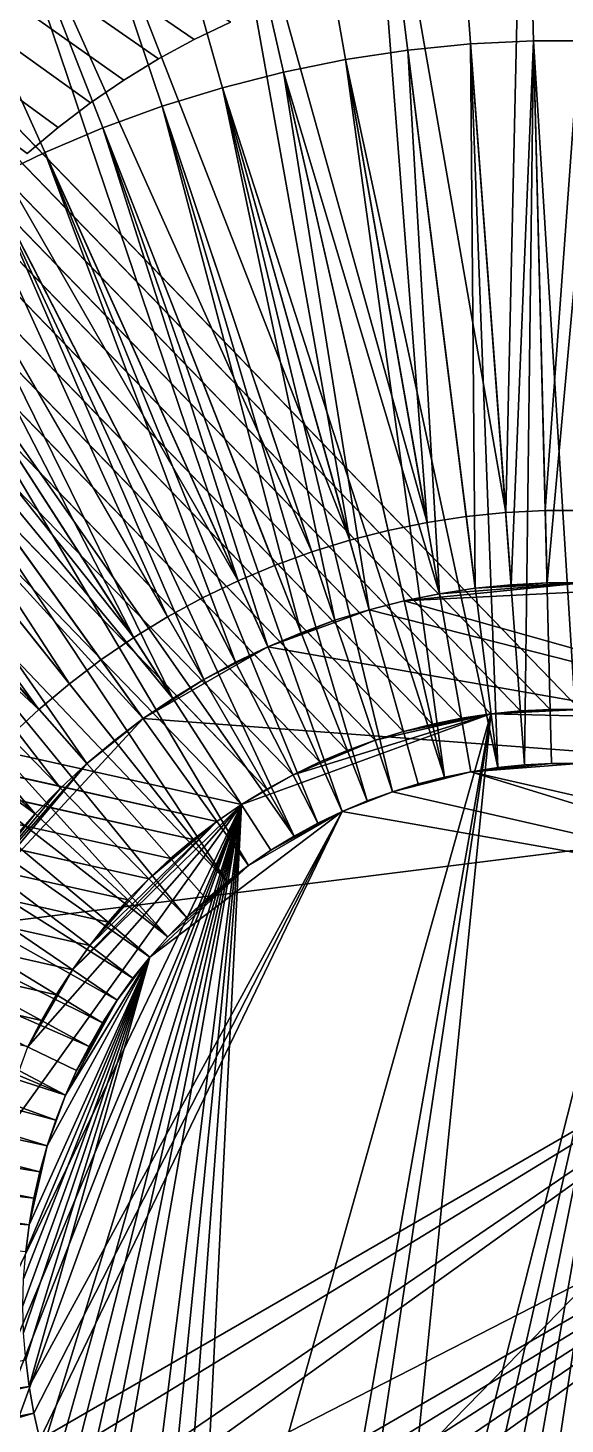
# Model space of a CAD drawing. Header units: millimetres. Extents: x 0 to 520, y -2 to 382.
# Drawn here: x 183.514 to 185, y 36.673 to 40.535 of the extents above; entities that cross this region are included whole.
import ezdxf

# ---------------------------------------------------------------- set-up
doc = ezdxf.new("R2010")
doc.units = ezdxf.units.MM

msp = doc.modelspace()

# ---------------------------------------------------------------- linework, layer by layer
at = {"layer": 'BRASS', "color": 52}
for points in [[(509.2, 369.2, 103), (10.8, 369.2, 103), (10.8, 10.8, 103)], [(509.2, 369.2, 103), (10.8, 10.8, 103), (509.2, 10.8, 103)], [(38.65, 190, 86), (185.0411, 341.3505, 86), (185.0411, 38.6495, 86)], [(38.6479, 189.9178, 86), (38.65, 190, 86), (185.0411, 38.6495, 86)], [(38.6418, 189.8357, 86), (38.6479, 189.9178, 86), (184.9589, 38.6495, 86)], [(184.9589, 38.6495, 86), (38.6479, 189.9178, 86), (185.0411, 38.6495, 86)], [(38.6316, 189.7541, 86), (38.6418, 189.8357, 86), (184.8767, 38.6454, 86)], [(184.8767, 38.6454, 86), (38.6418, 189.8357, 86), (184.9589, 38.6495, 86)], [(38.6173, 189.6731, 86), (38.6316, 189.7541, 86), (184.7948, 38.6372, 86)], [(184.7948, 38.6372, 86), (38.6316, 189.7541, 86), (184.8767, 38.6454, 86)], [(38.599, 189.5929, 86), (38.6173, 189.6731, 86), (184.7135, 38.6249, 86)], [(184.7135, 38.6249, 86), (38.6173, 189.6731, 86), (184.7948, 38.6372, 86)], [(38.5767, 189.5137, 86), (38.599, 189.5929, 86), (184.6328, 38.6086, 86)], [(184.6328, 38.6086, 86), (38.599, 189.5929, 86), (184.7135, 38.6249, 86)], [(38.5505, 189.4357, 86), (38.5767, 189.5137, 86), (184.5531, 38.5883, 86)], [(184.5531, 38.5883, 86), (38.5767, 189.5137, 86), (184.6328, 38.6086, 86)], [(38.5204, 189.3591, 86), (38.5505, 189.4357, 86), (184.4745, 38.5641, 86)], [(184.4745, 38.5641, 86), (38.5505, 189.4357, 86), (184.5531, 38.5883, 86)], [(38.4866, 189.2841, 86), (38.5204, 189.3591, 86), (184.3972, 38.5359, 86)], [(184.3972, 38.5359, 86), (38.5204, 189.3591, 86), (184.4745, 38.5641, 86)], [(38.4491, 189.2109, 86), (38.4866, 189.2841, 86), (184.3214, 38.504, 86)], [(184.3214, 38.504, 86), (38.4866, 189.2841, 86), (184.3972, 38.5359, 86)], [(38.4079, 189.1396, 86), (38.4491, 189.2109, 86), (184.2473, 38.4683, 86)], [(184.2473, 38.4683, 86), (38.4491, 189.2109, 86), (184.3214, 38.504, 86)], [(38.3633, 189.0705, 86), (38.4079, 189.1396, 86), (184.175, 38.4289, 86)], [(184.175, 38.4289, 86), (38.4079, 189.1396, 86), (184.2473, 38.4683, 86)], [(38.3633, 70.9295, 86), (38.3633, 189.0705, 86), (184.1048, 38.386, 86)], [(184.1048, 38.386, 86), (38.3633, 189.0705, 86), (184.175, 38.4289, 86)], [(38.3633, 70.9295, 86), (184.1048, 38.386, 86), (38.4079, 70.8604, 86)], [(38.4079, 70.8604, 86), (184.0368, 38.3397, 86), (38.4491, 70.7891, 86)], [(38.4079, 70.8604, 86), (184.1048, 38.386, 86), (184.0368, 38.3397, 86)], [(38.4491, 70.7891, 86), (183.9712, 38.29, 86), (38.4866, 70.7159, 86)], [(38.4491, 70.7891, 86), (184.0368, 38.3397, 86), (183.9712, 38.29, 86)], [(38.4866, 70.7159, 86), (183.9082, 38.2371, 86), (38.5204, 70.6409, 86)], [(38.4866, 70.7159, 86), (183.9712, 38.29, 86), (183.9082, 38.2371, 86)], [(38.5204, 70.6409, 86), (183.8479, 38.1812, 86), (38.5505, 70.5643, 86)], [(38.5204, 70.6409, 86), (183.9082, 38.2371, 86), (183.8479, 38.1812, 86)], [(38.5505, 70.5643, 86), (183.7905, 38.1223, 86), (38.5767, 70.4863, 86)], [(38.5505, 70.5643, 86), (183.8479, 38.1812, 86), (183.7905, 38.1223, 86)], [(38.5767, 70.4863, 86), (183.736, 38.0606, 86), (38.599, 70.4071, 86)], [(38.5767, 70.4863, 86), (183.7905, 38.1223, 86), (183.736, 38.0606, 86)], [(38.599, 70.4071, 86), (183.6847, 37.9963, 86), (38.6173, 70.3269, 86)], [(38.599, 70.4071, 86), (183.736, 38.0606, 86), (183.6847, 37.9963, 86)], [(38.6173, 70.3269, 86), (183.6367, 37.9295, 86), (38.6316, 70.2459, 86)], [(38.6173, 70.3269, 86), (183.6847, 37.9963, 86), (183.6367, 37.9295, 86)], [(38.6316, 70.2459, 86), (183.5921, 37.8604, 86), (38.6418, 70.1643, 86)], [(38.6316, 70.2459, 86), (183.6367, 37.9295, 86), (183.5921, 37.8604, 86)], [(38.6418, 70.1643, 86), (183.5509, 37.7891, 86), (38.6479, 70.0822, 86)], [(38.6418, 70.1643, 86), (183.5921, 37.8604, 86), (183.5509, 37.7891, 86)], [(38.6479, 70.0822, 86), (183.5509, 37.7891, 86), (183.5134, 37.7159, 86)], [(183.9712, 35.71, 92), (184.7948, 38.6372, 92), (184.2473, 35.5317, 92)], [(184.1048, 38.386, 92), (184.7948, 38.6372, 92), (183.9712, 35.71, 92)], [(184.2473, 38.4683, 92), (184.7948, 38.6372, 92), (184.1048, 38.386, 92)], [(184.2473, 35.5317, 92), (184.7948, 38.6372, 92), (184.3214, 35.496, 92)], [(184.4745, 38.5641, 92), (184.7948, 38.6372, 92), (184.2473, 38.4683, 92)], [(184.3214, 35.496, 92), (184.7948, 38.6372, 92), (184.4745, 35.4359, 92)], [(184.5531, 38.5883, 92), (184.7948, 38.6372, 92), (184.4745, 38.5641, 92)], [(184.7948, 38.6372, 92), (185.2865, 38.6249, 92), (184.4745, 35.4359, 92)], [(184.4745, 35.4359, 92), (185.2865, 38.6249, 92), (184.5531, 35.4117, 92)], [(184.6328, 38.6086, 92), (184.7948, 38.6372, 92), (184.5531, 38.5883, 92)], [(184.5531, 35.4117, 92), (185.2865, 38.6249, 92), (184.6328, 35.3914, 92)], [(184.7135, 38.6249, 92), (184.7948, 38.6372, 92), (184.6328, 38.6086, 92)], [(184.7135, 38.6249, 92), (184.6328, 38.6086, 92), (184.7135, 38.6249, 86)], [(184.7135, 38.6249, 86), (184.6328, 38.6086, 92), (184.6328, 38.6086, 86)], [(184.6328, 35.3914, 92), (185.2865, 38.6249, 92), (184.7135, 35.3751, 92)], [(184.7948, 38.6372, 86), (184.7948, 38.6372, 92), (184.7135, 38.6249, 86)], [(184.7948, 38.6372, 92), (184.7135, 38.6249, 92), (184.7135, 38.6249, 86)], [(184.7135, 35.3751, 92), (185.2865, 38.6249, 92), (184.7948, 35.3628, 92)], [(184.8767, 38.6454, 92), (184.9589, 38.6495, 92), (184.7948, 38.6372, 92)], [(184.9589, 38.6495, 92), (185.0411, 38.6495, 92), (184.7948, 38.6372, 92)], [(185.0411, 38.6495, 92), (185.2865, 38.6249, 92), (184.7948, 38.6372, 92)], [(184.8767, 38.6454, 86), (184.7948, 38.6372, 92), (184.7948, 38.6372, 86)], [(184.8767, 38.6454, 92), (184.7948, 38.6372, 92), (184.8767, 38.6454, 86)], [(185.2865, 38.6249, 92), (185.5255, 38.5641, 92), (184.7948, 35.3628, 92)], [(184.9589, 38.6495, 86), (184.9589, 38.6495, 92), (184.8767, 38.6454, 86)], [(184.9589, 38.6495, 92), (184.8767, 38.6454, 92), (184.8767, 38.6454, 86)], [(185.0411, 38.6495, 86), (184.9589, 38.6495, 92), (184.9589, 38.6495, 86)], [(185.0411, 38.6495, 92), (184.9589, 38.6495, 92), (185.0411, 38.6495, 86)], [(184.5531, 38.5883, 92), (184.4745, 38.5641, 92), (184.5531, 38.5883, 86)], [(184.5531, 38.5883, 86), (184.4745, 38.5641, 92), (184.4745, 38.5641, 86)], [(184.6328, 38.6086, 92), (184.5531, 38.5883, 92), (184.6328, 38.6086, 86)], [(184.6328, 38.6086, 86), (184.5531, 38.5883, 92), (184.5531, 38.5883, 86)], [(184.3214, 38.504, 92), (184.4745, 38.5641, 92), (184.2473, 38.4683, 92)], [(184.3972, 38.5359, 92), (184.4745, 38.5641, 92), (184.3214, 38.504, 92)], [(184.4745, 38.5641, 92), (184.3972, 38.5359, 92), (184.4745, 38.5641, 86)], [(184.4745, 38.5641, 86), (184.3972, 38.5359, 92), (184.3972, 38.5359, 86)], [(184.7948, 35.3628, 92), (185.5255, 38.5641, 92), (184.8767, 35.3546, 92)], [(184.8767, 35.3546, 92), (185.5255, 38.5641, 92), (184.9589, 35.3505, 92)], [(184.9589, 35.3505, 92), (185.5255, 38.5641, 92), (185.5255, 35.4359, 92)], [(184.3214, 38.504, 92), (184.2473, 38.4683, 92), (184.3214, 38.504, 86)], [(184.3214, 38.504, 86), (184.2473, 38.4683, 92), (184.2473, 38.4683, 86)], [(184.3972, 38.5359, 92), (184.3214, 38.504, 92), (184.3972, 38.5359, 86)], [(184.3972, 38.5359, 86), (184.3214, 38.504, 92), (184.3214, 38.504, 86)], [(184.175, 38.4289, 92), (184.2473, 38.4683, 92), (184.1048, 38.386, 92)], [(184.2473, 38.4683, 92), (184.175, 38.4289, 92), (184.2473, 38.4683, 86)], [(184.2473, 38.4683, 86), (184.175, 38.4289, 92), (184.175, 38.4289, 86)], [(184.175, 38.4289, 86), (184.175, 38.4289, 92), (184.1048, 38.386, 86)], [(184.175, 38.4289, 92), (184.1048, 38.386, 92), (184.1048, 38.386, 86)], [(183.401, 37.4071, 92), (184.1048, 38.386, 92), (183.3582, 36.8357, 92)], [(183.3582, 36.8357, 92), (184.1048, 38.386, 92), (183.3827, 36.6731, 92)], [(183.3827, 36.6731, 92), (184.1048, 38.386, 92), (183.401, 36.5929, 92)], [(183.5134, 37.7159, 92), (184.1048, 38.386, 92), (183.401, 37.4071, 92)], [(183.401, 36.5929, 92), (184.1048, 38.386, 92), (183.4233, 36.5137, 92)], [(183.4233, 36.5137, 92), (184.1048, 38.386, 92), (183.4796, 36.3591, 92)], [(183.4796, 36.3591, 92), (184.1048, 38.386, 92), (183.5134, 36.2841, 92)], [(183.5134, 36.2841, 92), (184.1048, 38.386, 92), (183.5509, 36.2109, 92)], [(183.6367, 37.9295, 92), (184.1048, 38.386, 92), (183.5134, 37.7159, 92)], [(183.5509, 36.2109, 92), (184.1048, 38.386, 92), (183.5921, 36.1396, 92)], [(183.5921, 36.1396, 92), (184.1048, 38.386, 92), (183.6367, 36.0705, 92)], [(184.0368, 38.3397, 92), (184.1048, 38.386, 92), (183.6367, 37.9295, 92)], [(183.6367, 36.0705, 92), (184.1048, 38.386, 92), (183.6847, 36.0037, 92)], [(183.6847, 36.0037, 92), (184.1048, 38.386, 92), (183.7905, 35.8777, 92)], [(183.7905, 35.8777, 92), (184.1048, 38.386, 92), (183.8479, 35.8188, 92)], [(183.8479, 35.8188, 92), (184.1048, 38.386, 92), (183.9082, 35.7629, 92)], [(183.9082, 35.7629, 92), (184.1048, 38.386, 92), (183.9712, 35.71, 92)], [(184.1048, 38.386, 92), (184.0368, 38.3397, 92), (184.1048, 38.386, 86)], [(184.1048, 38.386, 86), (184.0368, 38.3397, 92), (184.0368, 38.3397, 86)], [(183.6847, 37.9963, 92), (184.0368, 38.3397, 92), (183.6367, 37.9295, 92)], [(183.8479, 38.1812, 92), (184.0368, 38.3397, 92), (183.6847, 37.9963, 92)], [(183.9082, 38.2371, 92), (184.0368, 38.3397, 92), (183.8479, 38.1812, 92)], [(183.9712, 38.29, 92), (184.0368, 38.3397, 92), (183.9082, 38.2371, 92)], [(184.0368, 38.3397, 86), (184.0368, 38.3397, 92), (183.9712, 38.29, 86)], [(184.0368, 38.3397, 92), (183.9712, 38.29, 92), (183.9712, 38.29, 86)], [(183.9712, 38.29, 86), (183.9712, 38.29, 92), (183.9082, 38.2371, 86)], [(183.9712, 38.29, 92), (183.9082, 38.2371, 92), (183.9082, 38.2371, 86)], [(183.9082, 38.2371, 86), (183.9082, 38.2371, 92), (183.8479, 38.1812, 86)], [(183.9082, 38.2371, 92), (183.8479, 38.1812, 92), (183.8479, 38.1812, 86)], [(183.7905, 38.1223, 92), (183.8479, 38.1812, 92), (183.6847, 37.9963, 92)], [(183.8479, 38.1812, 92), (183.7905, 38.1223, 92), (183.8479, 38.1812, 86)], [(183.8479, 38.1812, 86), (183.7905, 38.1223, 92), (183.7905, 38.1223, 86)], [(183.736, 38.0606, 92), (183.7905, 38.1223, 92), (183.6847, 37.9963, 92)], [(183.7905, 38.1223, 92), (183.736, 38.0606, 92), (183.7905, 38.1223, 86)], [(183.7905, 38.1223, 86), (183.736, 38.0606, 92), (183.736, 38.0606, 86)], [(183.736, 38.0606, 92), (183.6847, 37.9963, 92), (183.736, 38.0606, 86)], [(183.736, 38.0606, 86), (183.6847, 37.9963, 92), (183.6847, 37.9963, 86)], [(183.6847, 37.9963, 92), (183.6367, 37.9295, 92), (183.6847, 37.9963, 86)], [(183.6847, 37.9963, 86), (183.6367, 37.9295, 92), (183.6367, 37.9295, 86)], [(183.5921, 37.8604, 92), (183.6367, 37.9295, 92), (183.5134, 37.7159, 92)], [(183.6367, 37.9295, 92), (183.5921, 37.8604, 92), (183.6367, 37.9295, 86)], [(183.6367, 37.9295, 86), (183.5921, 37.8604, 92), (183.5921, 37.8604, 86)], [(183.5509, 37.7891, 92), (183.5921, 37.8604, 92), (183.5134, 37.7159, 92)], [(183.5921, 37.8604, 92), (183.5509, 37.7891, 92), (183.5921, 37.8604, 86)], [(183.5921, 37.8604, 86), (183.5509, 37.7891, 92), (183.5509, 37.7891, 86)], [(183.5509, 37.7891, 92), (183.5134, 37.7159, 92), (183.5509, 37.7891, 86)], [(183.5509, 37.7891, 86), (183.5134, 37.7159, 92), (183.5134, 37.7159, 86)]]:
    msp.add_3dface(points, dxfattribs=at)
at = {"layer": 'STEEL', "color": 8}
for points in [[(173, 48, 83), (183.5971, 40.2591, 83), (183.5112, 40.187, 83)], [(173, 48, 83), (183.6866, 40.3269, 83), (183.5971, 40.2591, 83)], [(173, 48, 83), (183.7793, 40.3901, 83), (183.6866, 40.3269, 83)], [(173, 48, 83), (183.875, 40.4486, 83), (183.7793, 40.3901, 83)], [(173, 48, 83), (183.9735, 40.5022, 83), (183.875, 40.4486, 83)], [(173, 48, 83), (184.0746, 40.5509, 83), (183.9735, 40.5022, 83)], [(183.5971, 40.2591, 86), (173, 48, 86), (183.5112, 40.187, 86)], [(183.6866, 40.3269, 86), (173, 48, 86), (183.5971, 40.2591, 86)], [(183.7793, 40.3901, 86), (173, 48, 86), (183.6866, 40.3269, 86)], [(183.875, 40.4486, 86), (173, 48, 86), (183.7793, 40.3901, 86)], [(183.9735, 40.5022, 86), (173, 48, 86), (183.875, 40.4486, 86)], [(184.0746, 40.5509, 86), (173, 48, 86), (183.9735, 40.5022, 86)], [(184.6637, 41.4874, 83), (184.4405, 41.4651, 83), (184.8356, 39.1938, 83)], [(184.4405, 41.4651, 82), (184.6637, 41.4874, 82), (184.8356, 39.1938, 82)], [(184.8878, 41.4986, 83), (184.6637, 41.4874, 83), (184.8356, 39.1938, 83)], [(184.6637, 41.4874, 82), (184.8878, 41.4986, 82), (184.8356, 39.1938, 82)], [(184.8878, 41.4986, 83), (184.8356, 39.1938, 83), (184.9452, 39.1993, 83)], [(184.8356, 39.1938, 82), (184.8878, 41.4986, 82), (184.9452, 39.1993, 82)], [(185.1122, 41.4986, 83), (184.8878, 41.4986, 83), (184.9452, 39.1993, 83)], [(184.8878, 41.4986, 82), (185.1122, 41.4986, 82), (184.9452, 39.1993, 82)], [(185.1122, 41.4986, 83), (184.9452, 39.1993, 83), (185.0548, 39.1993, 83)], [(184.9452, 39.1993, 82), (185.1122, 41.4986, 82), (185.0548, 39.1993, 82)], [(184.4405, 41.4651, 83), (184.2186, 41.4316, 83), (184.618, 39.1666, 83)], [(184.2186, 41.4316, 82), (184.4405, 41.4651, 82), (184.618, 39.1666, 82)], [(184.4405, 41.4651, 83), (184.7264, 39.1829, 83), (184.8356, 39.1938, 83)], [(184.4405, 41.4651, 83), (184.618, 39.1666, 83), (184.7264, 39.1829, 83)], [(184.7264, 39.1829, 82), (184.4405, 41.4651, 82), (184.8356, 39.1938, 82)], [(184.618, 39.1666, 82), (184.4405, 41.4651, 82), (184.7264, 39.1829, 82)], [(184.2186, 41.4316, 83), (183.9987, 41.3872, 83), (184.618, 39.1666, 83)], [(183.9987, 41.3872, 82), (184.2186, 41.4316, 82), (184.618, 39.1666, 82)], [(183.9987, 41.3872, 83), (183.7812, 41.3318, 83), (184.4042, 39.1178, 83)], [(183.7812, 41.3318, 82), (183.9987, 41.3872, 82), (184.4042, 39.1178, 82)], [(183.9987, 41.3872, 83), (184.5105, 39.1448, 83), (184.618, 39.1666, 83)], [(183.9987, 41.3872, 83), (184.4042, 39.1178, 83), (184.5105, 39.1448, 83)], [(184.5105, 39.1448, 82), (183.9987, 41.3872, 82), (184.618, 39.1666, 82)], [(184.4042, 39.1178, 82), (183.9987, 41.3872, 82), (184.5105, 39.1448, 82)], [(183.7812, 41.3318, 83), (183.5668, 41.2657, 83), (184.4042, 39.1178, 83)], [(183.5668, 41.2657, 82), (183.7812, 41.3318, 82), (184.4042, 39.1178, 82)], [(183.5668, 41.2657, 83), (183.356, 41.1889, 83), (184.2993, 39.0854, 83)], [(183.356, 41.1889, 82), (183.5668, 41.2657, 82), (184.2993, 39.0854, 82)], [(183.5668, 41.2657, 83), (184.2993, 39.0854, 83), (184.4042, 39.1178, 83)], [(184.2993, 39.0854, 82), (183.5668, 41.2657, 82), (184.4042, 39.1178, 82)], [(183.356, 41.1889, 83), (183.1492, 41.1018, 83), (184.0952, 39.0053, 83)], [(183.1492, 41.1018, 82), (183.356, 41.1889, 82), (184.0952, 39.0053, 82)], [(183.356, 41.1889, 83), (184.1962, 39.0479, 83), (184.2993, 39.0854, 83)], [(183.356, 41.1889, 83), (184.0952, 39.0053, 83), (184.1962, 39.0479, 83)], [(184.1962, 39.0479, 82), (183.356, 41.1889, 82), (184.2993, 39.0854, 82)], [(184.0952, 39.0053, 82), (183.356, 41.1889, 82), (184.1962, 39.0479, 82)], [(183.1492, 41.1018, 83), (182.9471, 41.0044, 83), (184.0952, 39.0053, 83)], [(182.9471, 41.0044, 82), (183.1492, 41.1018, 82), (184.0952, 39.0053, 82)], [(182.9471, 41.0044, 83), (182.75, 40.8971, 83), (183.9, 38.9053, 83)], [(182.75, 40.8971, 82), (182.9471, 41.0044, 82), (183.9, 38.9053, 82)], [(182.9471, 41.0044, 83), (183.9963, 38.9577, 83), (184.0952, 39.0053, 83)], [(182.9471, 41.0044, 83), (183.9, 38.9053, 83), (183.9963, 38.9577, 83)], [(183.9963, 38.9577, 82), (182.9471, 41.0044, 82), (184.0952, 39.0053, 82)], [(183.9, 38.9053, 82), (182.9471, 41.0044, 82), (183.9963, 38.9577, 82)], [(182.75, 40.8971, 83), (182.5585, 40.7801, 83), (183.8064, 38.8481, 83)], [(182.5585, 40.7801, 82), (182.75, 40.8971, 82), (183.8064, 38.8481, 82)], [(182.75, 40.8971, 83), (183.8064, 38.8481, 83), (183.9, 38.9053, 83)], [(183.8064, 38.8481, 82), (182.75, 40.8971, 82), (183.9, 38.9053, 82)], [(182.5585, 40.7801, 83), (182.3732, 40.6537, 83), (183.8064, 38.8481, 83)], [(182.3732, 40.6537, 82), (182.5585, 40.7801, 82), (183.8064, 38.8481, 82)], [(182.3732, 40.6537, 83), (182.1943, 40.5182, 83), (183.6283, 38.72, 83)], [(182.1943, 40.5182, 82), (182.3732, 40.6537, 82), (183.6283, 38.72, 82)], [(182.3732, 40.6537, 83), (183.7158, 38.7863, 83), (183.8064, 38.8481, 83)], [(182.3732, 40.6537, 83), (183.6283, 38.72, 83), (183.7158, 38.7863, 83)], [(183.7158, 38.7863, 82), (182.3732, 40.6537, 82), (183.8064, 38.8481, 82)], [(183.6283, 38.72, 82), (182.3732, 40.6537, 82), (183.7158, 38.7863, 82)], [(184.0746, 40.5509, 83), (183.9735, 40.5022, 86), (183.9735, 40.5022, 83)], [(184.0746, 40.5509, 86), (183.9735, 40.5022, 86), (184.0746, 40.5509, 83)], [(182.1943, 40.5182, 83), (182.0224, 40.374, 83), (183.5443, 38.6495, 83)], [(182.0224, 40.374, 82), (182.1943, 40.5182, 82), (183.5443, 38.6495, 82)], [(182.1943, 40.5182, 83), (183.5443, 38.6495, 83), (183.6283, 38.72, 83)], [(183.5443, 38.6495, 82), (182.1943, 40.5182, 82), (183.6283, 38.72, 82)], [(183.9735, 40.5022, 83), (183.875, 40.4486, 86), (183.875, 40.4486, 83)], [(183.9735, 40.5022, 86), (183.875, 40.4486, 86), (183.9735, 40.5022, 83)], [(184.7384, 40.4902, 82), (184.5648, 40.4728, 82), (184.7513, 38.9845, 82)], [(184.7384, 40.4902, 82), (184.7384, 40.4902, 78.5), (184.5648, 40.4728, 78.5)], [(184.5648, 40.4728, 82), (184.7384, 40.4902, 82), (184.5648, 40.4728, 78.5)], [(184.5648, 40.4728, 78.5), (184.7384, 40.4902, 78.5), (184.8135, 38.4884, 78.5)], [(184.9127, 40.4989, 82), (184.7384, 40.4902, 82), (184.8505, 38.9944, 82)], [(184.9127, 40.4989, 82), (184.9127, 40.4989, 78.5), (184.7384, 40.4902, 78.5)], [(184.7384, 40.4902, 82), (184.9127, 40.4989, 82), (184.7384, 40.4902, 78.5)], [(184.7384, 40.4902, 78.5), (184.9127, 40.4989, 78.5), (184.8879, 38.4958, 78.5)], [(184.7384, 40.4902, 82), (184.7513, 38.9845, 82), (184.8505, 38.9944, 82)], [(184.8135, 38.4884, 78.5), (184.7384, 40.4902, 78.5), (184.8879, 38.4958, 78.5)], [(184.9127, 40.4989, 82), (184.8505, 38.9944, 82), (184.9501, 38.9994, 82)], [(184.8879, 38.4958, 78.5), (184.9127, 40.4989, 78.5), (184.9626, 38.4995, 78.5)], [(185.0873, 40.4989, 82), (184.9127, 40.4989, 82), (184.9501, 38.9994, 82)], [(184.9127, 40.4989, 82), (185.0873, 40.4989, 78.5), (184.9127, 40.4989, 78.5)], [(184.9127, 40.4989, 82), (185.0873, 40.4989, 82), (185.0873, 40.4989, 78.5)], [(184.9626, 38.4995, 78.5), (184.9127, 40.4989, 78.5), (185.0374, 38.4995, 78.5)], [(184.9127, 40.4989, 78.5), (185.0873, 40.4989, 78.5), (185.0374, 38.4995, 78.5)], [(185.0873, 40.4989, 82), (184.9501, 38.9994, 82), (185.0499, 38.9994, 82)], [(183.875, 40.4486, 83), (183.875, 40.4486, 86), (183.7793, 40.3901, 83)], [(183.875, 40.4486, 86), (183.7793, 40.3901, 86), (183.7793, 40.3901, 83)], [(184.3922, 40.4468, 82), (184.2212, 40.4122, 82), (184.6527, 38.9696, 82)], [(184.3922, 40.4468, 82), (184.3922, 40.4468, 78.5), (184.2212, 40.4122, 78.5)], [(184.2212, 40.4122, 82), (184.3922, 40.4468, 82), (184.2212, 40.4122, 78.5)], [(184.2212, 40.4122, 78.5), (184.3922, 40.4468, 78.5), (184.6662, 38.4624, 78.5)], [(184.5648, 40.4728, 82), (184.3922, 40.4468, 82), (184.6527, 38.9696, 82)], [(184.5648, 40.4728, 82), (184.5648, 40.4728, 78.5), (184.3922, 40.4468, 78.5)], [(184.3922, 40.4468, 82), (184.5648, 40.4728, 82), (184.3922, 40.4468, 78.5)], [(184.3922, 40.4468, 78.5), (184.5648, 40.4728, 78.5), (184.8135, 38.4884, 78.5)], [(184.7395, 38.4772, 78.5), (184.3922, 40.4468, 78.5), (184.8135, 38.4884, 78.5)], [(184.6662, 38.4624, 78.5), (184.3922, 40.4468, 78.5), (184.7395, 38.4772, 78.5)], [(184.5648, 40.4728, 82), (184.6527, 38.9696, 82), (184.7513, 38.9845, 82)], [(184.2212, 40.4122, 82), (184.0521, 40.3692, 82), (184.4583, 38.9252, 82)], [(184.0521, 40.3692, 82), (184.2212, 40.4122, 82), (184.2212, 40.4122, 78.5)], [(184.0521, 40.3692, 82), (184.2212, 40.4122, 78.5), (184.0521, 40.3692, 78.5)], [(184.0521, 40.3692, 78.5), (184.2212, 40.4122, 78.5), (184.6662, 38.4624, 78.5)], [(184.2212, 40.4122, 82), (184.555, 38.9499, 82), (184.6527, 38.9696, 82)], [(184.2212, 40.4122, 82), (184.4583, 38.9252, 82), (184.555, 38.9499, 82)], [(182.0224, 40.374, 83), (181.8579, 40.2214, 83), (183.5443, 38.6495, 83)], [(181.8579, 40.2214, 82), (182.0224, 40.374, 82), (183.5443, 38.6495, 82)], [(183.7793, 40.3901, 86), (183.6866, 40.3269, 86), (183.7793, 40.3901, 83)], [(183.7793, 40.3901, 83), (183.6866, 40.3269, 86), (183.6866, 40.3269, 83)], [(184.0521, 40.3692, 82), (183.8853, 40.3177, 82), (184.363, 38.8959, 82)], [(184.0521, 40.3692, 82), (184.0521, 40.3692, 78.5), (183.8853, 40.3177, 78.5)], [(183.8853, 40.3177, 82), (184.0521, 40.3692, 82), (183.8853, 40.3177, 78.5)], [(183.8853, 40.3177, 78.5), (184.0521, 40.3692, 78.5), (184.5223, 38.4219, 78.5)], [(184.0521, 40.3692, 82), (184.363, 38.8959, 82), (184.4583, 38.9252, 82)], [(184.5937, 38.4439, 78.5), (184.0521, 40.3692, 78.5), (184.6662, 38.4624, 78.5)], [(184.5223, 38.4219, 78.5), (184.0521, 40.3692, 78.5), (184.5937, 38.4439, 78.5)], [(183.6866, 40.3269, 83), (183.6866, 40.3269, 86), (183.5971, 40.2591, 83)], [(183.6866, 40.3269, 86), (183.5971, 40.2591, 86), (183.5971, 40.2591, 83)], [(183.8853, 40.3177, 82), (183.7213, 40.2581, 82), (184.2693, 38.8617, 82)], [(183.7213, 40.2581, 82), (183.8853, 40.3177, 82), (183.8853, 40.3177, 78.5)], [(183.7213, 40.2581, 82), (183.8853, 40.3177, 78.5), (183.7213, 40.2581, 78.5)], [(183.7213, 40.2581, 78.5), (183.8853, 40.3177, 78.5), (184.452, 38.3963, 78.5)], [(183.8853, 40.3177, 82), (184.2693, 38.8617, 82), (184.363, 38.8959, 82)], [(184.452, 38.3963, 78.5), (183.8853, 40.3177, 78.5), (184.5223, 38.4219, 78.5)], [(183.5971, 40.2591, 83), (183.5971, 40.2591, 86), (183.5112, 40.187, 83)], [(183.5971, 40.2591, 86), (183.5112, 40.187, 86), (183.5112, 40.187, 83)], [(183.7213, 40.2581, 82), (183.5605, 40.1903, 82), (184.1774, 38.823, 82)], [(183.5605, 40.1903, 82), (183.7213, 40.2581, 82), (183.7213, 40.2581, 78.5)], [(183.5605, 40.1903, 82), (183.7213, 40.2581, 78.5), (183.5605, 40.1903, 78.5)], [(183.5605, 40.1903, 78.5), (183.7213, 40.2581, 78.5), (184.3831, 38.3673, 78.5)], [(183.7213, 40.2581, 82), (184.1774, 38.823, 82), (184.2693, 38.8617, 82)], [(184.3831, 38.3673, 78.5), (183.7213, 40.2581, 78.5), (184.452, 38.3963, 78.5)], [(183.5443, 38.6495, 83), (181.8579, 40.2214, 83), (183.4639, 38.5749, 83)], [(181.8579, 40.2214, 82), (183.5443, 38.6495, 82), (183.4639, 38.5749, 82)], [(183.5605, 40.1903, 82), (183.4033, 40.1146, 82), (184.0876, 38.7797, 82)], [(183.4033, 40.1146, 82), (183.5605, 40.1903, 82), (183.5605, 40.1903, 78.5)], [(183.4033, 40.1146, 82), (183.5605, 40.1903, 78.5), (183.4033, 40.1146, 78.5)], [(183.4033, 40.1146, 78.5), (183.5605, 40.1903, 78.5), (184.3157, 38.3348, 78.5)], [(183.5605, 40.1903, 82), (184.0876, 38.7797, 82), (184.1774, 38.823, 82)], [(184.3157, 38.3348, 78.5), (183.5605, 40.1903, 78.5), (184.3831, 38.3673, 78.5)], [(183.4033, 40.1146, 82), (183.25, 40.0311, 82), (184, 38.7321, 82)], [(183.25, 40.0311, 78.5), (183.4033, 40.1146, 78.5), (184.25, 38.299, 78.5)], [(183.4033, 40.1146, 82), (184, 38.7321, 82), (184.0876, 38.7797, 82)], [(184.25, 38.299, 78.5), (183.4033, 40.1146, 78.5), (184.3157, 38.3348, 78.5)], [(183.25, 40.0311, 82), (183.1011, 39.9401, 82), (183.9149, 38.6801, 82)], [(183.1011, 39.9401, 78.5), (183.25, 40.0311, 78.5), (184.25, 38.299, 78.5)], [(183.25, 40.0311, 82), (183.9149, 38.6801, 82), (184, 38.7321, 82)], [(183.1011, 39.9401, 82), (182.9569, 39.8418, 82), (183.9149, 38.6801, 82)], [(182.9569, 39.8418, 78.5), (183.1011, 39.9401, 78.5), (184.1244, 38.2179, 78.5)], [(184.1862, 38.26, 78.5), (183.1011, 39.9401, 78.5), (184.25, 38.299, 78.5)], [(184.1244, 38.2179, 78.5), (183.1011, 39.9401, 78.5), (184.1862, 38.26, 78.5)], [(182.9569, 39.8418, 82), (182.8178, 39.7364, 82), (183.8325, 38.6239, 82)], [(182.8178, 39.7364, 78.5), (182.9569, 39.8418, 78.5), (184.0648, 38.1727, 78.5)], [(182.9569, 39.8418, 82), (183.8325, 38.6239, 82), (183.9149, 38.6801, 82)], [(184.0648, 38.1727, 78.5), (182.9569, 39.8418, 78.5), (184.1244, 38.2179, 78.5)], [(182.8178, 39.7364, 82), (182.6841, 39.6242, 82), (183.6766, 38.4996, 82)], [(182.6841, 39.6242, 78.5), (182.8178, 39.7364, 78.5), (184.0648, 38.1727, 78.5)], [(182.8178, 39.7364, 82), (183.753, 38.5637, 82), (183.8325, 38.6239, 82)], [(182.8178, 39.7364, 82), (183.6766, 38.4996, 82), (183.753, 38.5637, 82)], [(182.6841, 39.6242, 82), (182.5562, 39.5055, 82), (183.6035, 38.4317, 82)], [(182.5562, 39.5055, 78.5), (182.6841, 39.6242, 78.5), (183.9526, 38.0738, 78.5)], [(182.6841, 39.6242, 82), (183.6035, 38.4317, 82), (183.6766, 38.4996, 82)], [(184.0075, 38.1247, 78.5), (182.6841, 39.6242, 78.5), (184.0648, 38.1727, 78.5)], [(183.9526, 38.0738, 78.5), (182.6841, 39.6242, 78.5), (184.0075, 38.1247, 78.5)], [(182.5562, 39.5055, 82), (182.4343, 39.3806, 82), (183.5339, 38.3603, 82)], [(182.4343, 39.3806, 78.5), (182.5562, 39.5055, 78.5), (183.9004, 38.0203, 78.5)], [(182.5562, 39.5055, 82), (183.5339, 38.3603, 82), (183.6035, 38.4317, 82)], [(183.9004, 38.0203, 78.5), (182.5562, 39.5055, 78.5), (183.9526, 38.0738, 78.5)], [(183.5339, 38.3603, 82), (182.4343, 39.3806, 82), (182.3188, 39.2498, 82)], [(182.4343, 39.3806, 78.5), (183.9004, 38.0203, 78.5), (182.3188, 39.2498, 78.5)], [(182.3188, 39.2498, 78.5), (183.8509, 37.9642, 78.5), (182.21, 39.1133, 78.5)], [(183.5339, 38.3603, 82), (182.3188, 39.2498, 82), (183.4679, 38.2856, 82)], [(182.3188, 39.2498, 78.5), (183.9004, 38.0203, 78.5), (183.8509, 37.9642, 78.5)], [(184.9452, 39.1993, 82), (184.9452, 39.1993, 83), (184.8356, 39.1938, 82)], [(184.9452, 39.1993, 83), (184.8356, 39.1938, 83), (184.8356, 39.1938, 82)], [(185.0548, 39.1993, 82), (184.9452, 39.1993, 83), (184.9452, 39.1993, 82)], [(185.0548, 39.1993, 83), (184.9452, 39.1993, 83), (185.0548, 39.1993, 82)], [(184.618, 39.1666, 82), (184.5105, 39.1448, 83), (184.5105, 39.1448, 82)], [(184.618, 39.1666, 83), (184.5105, 39.1448, 83), (184.618, 39.1666, 82)], [(184.7264, 39.1829, 82), (184.618, 39.1666, 83), (184.618, 39.1666, 82)], [(184.7264, 39.1829, 83), (184.618, 39.1666, 83), (184.7264, 39.1829, 82)], [(184.8356, 39.1938, 82), (184.7264, 39.1829, 83), (184.7264, 39.1829, 82)], [(184.8356, 39.1938, 83), (184.7264, 39.1829, 83), (184.8356, 39.1938, 82)], [(184.5105, 39.1448, 83), (184.4042, 39.1178, 83), (184.5105, 39.1448, 82)], [(184.5105, 39.1448, 82), (184.4042, 39.1178, 83), (184.4042, 39.1178, 82)], [(182.21, 39.1133, 78.5), (183.8043, 37.9057, 78.5), (182.1082, 38.9716, 78.5)], [(182.21, 39.1133, 78.5), (183.8509, 37.9642, 78.5), (183.8043, 37.9057, 78.5)], [(184.2993, 39.0854, 83), (184.1962, 39.0479, 83), (184.2993, 39.0854, 82)], [(184.2993, 39.0854, 82), (184.1962, 39.0479, 83), (184.1962, 39.0479, 82)], [(184.4042, 39.1178, 83), (184.2993, 39.0854, 83), (184.4042, 39.1178, 82)], [(184.4042, 39.1178, 82), (184.2993, 39.0854, 83), (184.2993, 39.0854, 82)], [(184.1962, 39.0479, 83), (184.0952, 39.0053, 83), (184.1962, 39.0479, 82)], [(184.1962, 39.0479, 82), (184.0952, 39.0053, 83), (184.0952, 39.0053, 82)], [(182.1082, 38.9716, 78.5), (183.7606, 37.845, 78.5), (182.0135, 38.825, 78.5)], [(182.1082, 38.9716, 78.5), (183.8043, 37.9057, 78.5), (183.7606, 37.845, 78.5)], [(184.0952, 39.0053, 83), (183.9963, 38.9577, 83), (184.0952, 39.0053, 82)], [(184.0952, 39.0053, 82), (183.9963, 38.9577, 83), (183.9963, 38.9577, 82)], [(185.0499, 38.9994, 90), (184.6527, 38.9696, 90), (184.555, 38.9499, 90)], [(185.2487, 38.9845, 90), (185.0499, 38.9994, 90), (184.555, 38.9499, 90)], [(186.3965, 38.4317, 90), (185.2487, 38.9845, 90), (184.555, 38.9499, 90)], [(184.555, 38.9499, 90), (184.6527, 38.9696, 82), (184.555, 38.9499, 82)], [(184.555, 38.9499, 90), (184.6527, 38.9696, 90), (184.6527, 38.9696, 82)], [(185.0499, 38.9994, 90), (184.7513, 38.9845, 90), (184.6527, 38.9696, 90)], [(184.6527, 38.9696, 90), (184.7513, 38.9845, 82), (184.6527, 38.9696, 82)], [(184.6527, 38.9696, 90), (184.7513, 38.9845, 90), (184.7513, 38.9845, 82)], [(184.9501, 38.9994, 90), (184.8505, 38.9944, 90), (184.7513, 38.9845, 90)], [(185.0499, 38.9994, 90), (184.9501, 38.9994, 90), (184.7513, 38.9845, 90)], [(184.7513, 38.9845, 90), (184.8505, 38.9944, 82), (184.7513, 38.9845, 82)], [(184.7513, 38.9845, 90), (184.8505, 38.9944, 90), (184.8505, 38.9944, 82)], [(184.9501, 38.9994, 90), (184.9501, 38.9994, 82), (184.8505, 38.9944, 82)], [(184.8505, 38.9944, 90), (184.9501, 38.9994, 90), (184.8505, 38.9944, 82)], [(184.9501, 38.9994, 90), (185.0499, 38.9994, 82), (184.9501, 38.9994, 82)], [(184.9501, 38.9994, 90), (185.0499, 38.9994, 90), (185.0499, 38.9994, 82)], [(183.9963, 38.9577, 82), (183.9963, 38.9577, 83), (183.9, 38.9053, 82)], [(183.9963, 38.9577, 83), (183.9, 38.9053, 83), (183.9, 38.9053, 82)], [(184.4583, 38.9252, 90), (184.555, 38.9499, 90), (184.555, 38.9499, 82)], [(184.4583, 38.9252, 90), (184.555, 38.9499, 82), (184.4583, 38.9252, 82)], [(186.3965, 38.4317, 90), (184.555, 38.9499, 90), (184.4583, 38.9252, 90)], [(183.9, 38.9053, 83), (183.8064, 38.8481, 83), (183.9, 38.9053, 82)], [(183.9, 38.9053, 82), (183.8064, 38.8481, 83), (183.8064, 38.8481, 82)], [(184.4583, 38.9252, 90), (184.363, 38.8959, 90), (184.1774, 38.823, 90)], [(186.3965, 38.4317, 90), (184.4583, 38.9252, 90), (184.1774, 38.823, 90)], [(184.363, 38.8959, 90), (184.2693, 38.8617, 90), (184.1774, 38.823, 90)], [(184.2693, 38.8617, 90), (184.363, 38.8959, 90), (184.363, 38.8959, 82)], [(184.2693, 38.8617, 90), (184.363, 38.8959, 82), (184.2693, 38.8617, 82)], [(184.363, 38.8959, 90), (184.4583, 38.9252, 90), (184.4583, 38.9252, 82)], [(184.363, 38.8959, 90), (184.4583, 38.9252, 82), (184.363, 38.8959, 82)], [(184.2693, 38.8617, 90), (184.2693, 38.8617, 82), (184.1774, 38.823, 82)], [(184.1774, 38.823, 90), (184.2693, 38.8617, 90), (184.1774, 38.823, 82)], [(182.0135, 38.825, 78.5), (183.7201, 37.7822, 78.5), (181.9262, 38.6739, 78.5)], [(182.0135, 38.825, 78.5), (183.7606, 37.845, 78.5), (183.7201, 37.7822, 78.5)], [(183.8064, 38.8481, 83), (183.7158, 38.7863, 83), (183.8064, 38.8481, 82)], [(183.8064, 38.8481, 82), (183.7158, 38.7863, 83), (183.7158, 38.7863, 82)], [(184.1774, 38.823, 90), (184, 38.7321, 90), (183.8325, 38.6239, 90)], [(186.3965, 38.4317, 90), (184.1774, 38.823, 90), (183.8325, 38.6239, 90)], [(184.1774, 38.823, 90), (184.0876, 38.7797, 90), (184, 38.7321, 90)], [(184.0876, 38.7797, 90), (184.1774, 38.823, 90), (184.1774, 38.823, 82)], [(184.0876, 38.7797, 90), (184.1774, 38.823, 82), (184.0876, 38.7797, 82)], [(183.7158, 38.7863, 83), (183.6283, 38.72, 83), (183.7158, 38.7863, 82)], [(183.7158, 38.7863, 82), (183.6283, 38.72, 83), (183.6283, 38.72, 82)], [(184.0876, 38.7797, 90), (184.0876, 38.7797, 82), (184, 38.7321, 82)], [(184, 38.7321, 90), (184.0876, 38.7797, 90), (184, 38.7321, 82)], [(183.6283, 38.72, 82), (183.6283, 38.72, 83), (183.5443, 38.6495, 82)], [(183.6283, 38.72, 83), (183.5443, 38.6495, 83), (183.5443, 38.6495, 82)], [(184, 38.7321, 90), (183.9149, 38.6801, 90), (183.8325, 38.6239, 90)], [(183.9149, 38.6801, 90), (184, 38.7321, 90), (184, 38.7321, 82)], [(183.9149, 38.6801, 90), (184, 38.7321, 82), (183.9149, 38.6801, 82)], [(181.9262, 38.6739, 78.5), (183.6827, 37.7174, 78.5), (181.8466, 38.5186, 78.5)], [(181.9262, 38.6739, 78.5), (183.7201, 37.7822, 78.5), (183.6827, 37.7174, 78.5)], [(183.8325, 38.6239, 90), (183.9149, 38.6801, 90), (183.9149, 38.6801, 82)], [(183.8325, 38.6239, 90), (183.9149, 38.6801, 82), (183.8325, 38.6239, 82)], [(183.8325, 38.6239, 90), (183.6766, 38.4996, 90), (183.2934, 38.0429, 90)], [(186.3965, 38.4317, 90), (183.8325, 38.6239, 90), (183.2934, 38.0429, 90)], [(183.5443, 38.6495, 83), (183.4639, 38.5749, 83), (183.5443, 38.6495, 82)], [(183.5443, 38.6495, 82), (183.4639, 38.5749, 83), (183.4639, 38.5749, 82)], [(183.8325, 38.6239, 90), (183.753, 38.5637, 90), (183.6766, 38.4996, 90)], [(183.753, 38.5637, 90), (183.8325, 38.6239, 90), (183.8325, 38.6239, 82)], [(183.753, 38.5637, 90), (183.8325, 38.6239, 82), (183.753, 38.5637, 82)], [(183.753, 38.5637, 90), (183.753, 38.5637, 82), (183.6766, 38.4996, 82)], [(183.6766, 38.4996, 90), (183.753, 38.5637, 90), (183.6766, 38.4996, 82)], [(181.8466, 38.5186, 78.5), (183.6178, 37.5827, 78.5), (181.7748, 38.3595, 78.5)], [(181.8466, 38.5186, 78.5), (183.6485, 37.6508, 78.5), (183.6178, 37.5827, 78.5)], [(181.8466, 38.5186, 78.5), (183.6827, 37.7174, 78.5), (183.6485, 37.6508, 78.5)], [(183.6766, 38.4996, 90), (183.3475, 38.1266, 90), (183.2934, 38.0429, 90)], [(183.6766, 38.4996, 90), (183.6035, 38.4317, 90), (183.3475, 38.1266, 90)], [(183.6035, 38.4317, 90), (183.6766, 38.4996, 90), (183.6766, 38.4996, 82)], [(183.6035, 38.4317, 90), (183.6766, 38.4996, 82), (183.6035, 38.4317, 82)], [(184.6662, 38.4624, 80.4), (184.7395, 38.4772, 80.4), (184.5223, 38.4219, 80.4)], [(184.7395, 38.4772, 80.4), (186.0474, 38.0738, 80.4), (184.5223, 38.4219, 80.4)], [(184.7395, 38.4772, 78.5), (184.6662, 38.4624, 80.4), (184.6662, 38.4624, 78.5)], [(184.7395, 38.4772, 80.4), (184.6662, 38.4624, 80.4), (184.7395, 38.4772, 78.5)], [(184.8879, 38.4958, 80.4), (184.9626, 38.4995, 80.4), (184.7395, 38.4772, 80.4)], [(184.9626, 38.4995, 80.4), (185.0374, 38.4995, 80.4), (184.7395, 38.4772, 80.4)], [(185.0374, 38.4995, 80.4), (185.8756, 38.2179, 80.4), (184.7395, 38.4772, 80.4)], [(184.8135, 38.4884, 80.4), (184.8879, 38.4958, 80.4), (184.7395, 38.4772, 80.4)], [(184.8135, 38.4884, 78.5), (184.7395, 38.4772, 80.4), (184.7395, 38.4772, 78.5)], [(184.8135, 38.4884, 80.4), (184.7395, 38.4772, 80.4), (184.8135, 38.4884, 78.5)], [(185.8756, 38.2179, 80.4), (186.0474, 38.0738, 80.4), (184.7395, 38.4772, 80.4)], [(184.8879, 38.4958, 78.5), (184.8135, 38.4884, 80.4), (184.8135, 38.4884, 78.5)], [(184.8879, 38.4958, 80.4), (184.8135, 38.4884, 80.4), (184.8879, 38.4958, 78.5)], [(184.9626, 38.4995, 78.5), (184.8879, 38.4958, 80.4), (184.8879, 38.4958, 78.5)], [(184.9626, 38.4995, 80.4), (184.8879, 38.4958, 80.4), (184.9626, 38.4995, 78.5)], [(185.0374, 38.4995, 78.5), (185.0374, 38.4995, 80.4), (184.9626, 38.4995, 78.5)], [(185.0374, 38.4995, 80.4), (184.9626, 38.4995, 80.4), (184.9626, 38.4995, 78.5)], [(186.3965, 38.4317, 90), (183.2934, 38.0429, 90), (183.6035, 35.5683, 90)], [(183.6035, 38.4317, 90), (183.5339, 38.3603, 90), (183.3475, 38.1266, 90)], [(183.5339, 38.3603, 90), (183.6035, 38.4317, 90), (183.6035, 38.4317, 82)], [(183.5339, 38.3603, 90), (183.6035, 38.4317, 82), (183.5339, 38.3603, 82)], [(186.3965, 38.4317, 90), (183.6035, 35.5683, 90), (186.3234, 35.5004, 90)], [(184.5937, 38.4439, 80.4), (184.6662, 38.4624, 80.4), (184.5223, 38.4219, 80.4)], [(184.5937, 38.4439, 80.4), (184.5223, 38.4219, 80.4), (184.5937, 38.4439, 78.5)], [(184.5937, 38.4439, 78.5), (184.5223, 38.4219, 80.4), (184.5223, 38.4219, 78.5)], [(184.6662, 38.4624, 80.4), (184.5937, 38.4439, 80.4), (184.6662, 38.4624, 78.5)], [(184.6662, 38.4624, 78.5), (184.5937, 38.4439, 80.4), (184.5937, 38.4439, 78.5)], [(184.452, 38.3963, 80.4), (184.5223, 38.4219, 80.4), (184.3831, 38.3673, 80.4)], [(184.5223, 38.4219, 80.4), (186.0474, 38.0738, 80.4), (184.3831, 38.3673, 80.4)], [(184.452, 38.3963, 80.4), (184.3831, 38.3673, 80.4), (184.452, 38.3963, 78.5)], [(184.452, 38.3963, 78.5), (184.3831, 38.3673, 80.4), (184.3831, 38.3673, 78.5)], [(184.5223, 38.4219, 80.4), (184.452, 38.3963, 80.4), (184.5223, 38.4219, 78.5)], [(184.5223, 38.4219, 78.5), (184.452, 38.3963, 80.4), (184.452, 38.3963, 78.5)], [(181.7748, 38.3595, 78.5), (183.6178, 37.5827, 78.5), (181.7111, 38.1971, 78.5)], [(183.5339, 38.3603, 90), (183.4057, 38.2076, 90), (183.3475, 38.1266, 90)], [(183.5339, 38.3603, 90), (183.4679, 38.2856, 90), (183.4057, 38.2076, 90)], [(183.5339, 38.3603, 90), (183.5339, 38.3603, 82), (183.4679, 38.2856, 82)], [(183.4679, 38.2856, 90), (183.5339, 38.3603, 90), (183.4679, 38.2856, 82)], [(183.8509, 37.9642, 80.4), (184.3831, 38.3673, 80.4), (183.5168, 36.7764, 80.4)], [(183.5168, 36.7764, 80.4), (184.3831, 38.3673, 80.4), (183.5297, 36.7028, 80.4)], [(183.5297, 36.7028, 80.4), (184.3831, 38.3673, 80.4), (183.5464, 36.6299, 80.4)], [(184.3831, 38.3673, 80.4), (186.0474, 38.0738, 80.4), (183.5464, 36.6299, 80.4)], [(184.1244, 38.2179, 80.4), (184.3831, 38.3673, 80.4), (183.8509, 37.9642, 80.4)], [(184.1862, 38.26, 80.4), (184.3831, 38.3673, 80.4), (184.1244, 38.2179, 80.4)], [(184.25, 38.299, 80.4), (184.3831, 38.3673, 80.4), (184.1862, 38.26, 80.4)], [(184.3157, 38.3348, 80.4), (184.3831, 38.3673, 80.4), (184.25, 38.299, 80.4)], [(184.3831, 38.3673, 78.5), (184.3831, 38.3673, 80.4), (184.3157, 38.3348, 78.5)], [(184.3831, 38.3673, 80.4), (184.3157, 38.3348, 80.4), (184.3157, 38.3348, 78.5)], [(184.3157, 38.3348, 80.4), (184.25, 38.299, 80.4), (184.3157, 38.3348, 78.5)], [(184.3157, 38.3348, 78.5), (184.25, 38.299, 80.4), (184.25, 38.299, 78.5)], [(184.25, 38.299, 80.4), (184.1862, 38.26, 80.4), (184.25, 38.299, 78.5)], [(184.25, 38.299, 78.5), (184.1862, 38.26, 80.4), (184.1862, 38.26, 78.5)], [(184.1862, 38.26, 78.5), (184.1862, 38.26, 80.4), (184.1244, 38.2179, 78.5)], [(184.1862, 38.26, 80.4), (184.1244, 38.2179, 80.4), (184.1244, 38.2179, 78.5)], [(181.7111, 38.1971, 78.5), (183.5905, 37.513, 78.5), (181.6555, 38.0316, 78.5)], [(181.7111, 38.1971, 78.5), (183.6178, 37.5827, 78.5), (183.5905, 37.513, 78.5)], [(183.9004, 38.0203, 80.4), (184.1244, 38.2179, 80.4), (183.8509, 37.9642, 80.4)], [(183.9526, 38.0738, 80.4), (184.1244, 38.2179, 80.4), (183.9004, 38.0203, 80.4)], [(184.0075, 38.1247, 80.4), (184.1244, 38.2179, 80.4), (183.9526, 38.0738, 80.4)], [(184.0648, 38.1727, 80.4), (184.1244, 38.2179, 80.4), (184.0075, 38.1247, 80.4)], [(184.1244, 38.2179, 80.4), (184.0648, 38.1727, 80.4), (184.1244, 38.2179, 78.5)], [(184.1244, 38.2179, 78.5), (184.0648, 38.1727, 80.4), (184.0648, 38.1727, 78.5)], [(184.0648, 38.1727, 78.5), (184.0648, 38.1727, 80.4), (184.0075, 38.1247, 78.5)], [(184.0648, 38.1727, 80.4), (184.0075, 38.1247, 80.4), (184.0075, 38.1247, 78.5)], [(184.0075, 38.1247, 78.5), (184.0075, 38.1247, 80.4), (183.9526, 38.0738, 78.5)], [(184.0075, 38.1247, 80.4), (183.9526, 38.0738, 80.4), (183.9526, 38.0738, 78.5)], [(183.2934, 38.0429, 90), (183.1981, 36.1322, 90), (183.5339, 35.6397, 90)], [(183.2934, 38.0429, 90), (183.5339, 35.6397, 90), (183.6035, 35.5683, 90)], [(183.5464, 36.6299, 80.4), (186.0474, 38.0738, 80.4), (183.5666, 36.5579, 80.4)], [(183.5666, 36.5579, 80.4), (186.0474, 38.0738, 80.4), (183.6178, 36.4173, 80.4)], [(183.6178, 36.4173, 80.4), (186.0474, 38.0738, 80.4), (183.6485, 36.3492, 80.4)], [(183.6485, 36.3492, 80.4), (186.0474, 38.0738, 80.4), (186.3173, 37.7174, 80.4)], [(183.9526, 38.0738, 80.4), (183.9004, 38.0203, 80.4), (183.9526, 38.0738, 78.5)], [(183.9526, 38.0738, 78.5), (183.9004, 38.0203, 80.4), (183.9004, 38.0203, 78.5)], [(181.6555, 38.0316, 78.5), (183.5666, 37.4421, 78.5), (181.6082, 37.8637, 78.5)], [(181.6555, 38.0316, 78.5), (183.5905, 37.513, 78.5), (183.5666, 37.4421, 78.5)], [(183.9004, 38.0203, 80.4), (183.8509, 37.9642, 80.4), (183.9004, 38.0203, 78.5)], [(183.9004, 38.0203, 78.5), (183.8509, 37.9642, 80.4), (183.8509, 37.9642, 78.5)], [(183.5019, 37.0748, 80.4), (183.8509, 37.9642, 80.4), (183.5, 37, 80.4)], [(183.5, 37, 80.4), (183.8509, 37.9642, 80.4), (183.5019, 36.9252, 80.4)], [(183.5075, 37.1494, 80.4), (183.8509, 37.9642, 80.4), (183.5019, 37.0748, 80.4)], [(183.5019, 36.9252, 80.4), (183.8509, 37.9642, 80.4), (183.5075, 36.8506, 80.4)], [(183.5168, 37.2236, 80.4), (183.8509, 37.9642, 80.4), (183.5075, 37.1494, 80.4)], [(183.5075, 36.8506, 80.4), (183.8509, 37.9642, 80.4), (183.5168, 36.7764, 80.4)], [(183.5666, 37.4421, 80.4), (183.8509, 37.9642, 80.4), (183.5168, 37.2236, 80.4)], [(183.6178, 37.5827, 80.4), (183.8509, 37.9642, 80.4), (183.5666, 37.4421, 80.4)], [(183.7606, 37.845, 80.4), (183.8509, 37.9642, 80.4), (183.6178, 37.5827, 80.4)], [(183.8043, 37.9057, 80.4), (183.8509, 37.9642, 80.4), (183.7606, 37.845, 80.4)], [(183.8509, 37.9642, 80.4), (183.8043, 37.9057, 80.4), (183.8509, 37.9642, 78.5)], [(183.8509, 37.9642, 78.5), (183.8043, 37.9057, 80.4), (183.8043, 37.9057, 78.5)], [(183.8043, 37.9057, 80.4), (183.7606, 37.845, 80.4), (183.8043, 37.9057, 78.5)], [(183.8043, 37.9057, 78.5), (183.7606, 37.845, 80.4), (183.7606, 37.845, 78.5)], [(181.6082, 37.8637, 78.5), (183.5464, 37.3701, 78.5), (181.5694, 37.6935, 78.5)], [(181.6082, 37.8637, 78.5), (183.5666, 37.4421, 78.5), (183.5464, 37.3701, 78.5)], [(183.6485, 37.6508, 80.4), (183.7606, 37.845, 80.4), (183.6178, 37.5827, 80.4)], [(183.6827, 37.7174, 80.4), (183.7606, 37.845, 80.4), (183.6485, 37.6508, 80.4)], [(183.7201, 37.7822, 80.4), (183.7606, 37.845, 80.4), (183.6827, 37.7174, 80.4)], [(183.7606, 37.845, 80.4), (183.7201, 37.7822, 80.4), (183.7606, 37.845, 78.5)], [(183.7606, 37.845, 78.5), (183.7201, 37.7822, 80.4), (183.7201, 37.7822, 78.5)], [(183.7201, 37.7822, 80.4), (183.6827, 37.7174, 80.4), (183.7201, 37.7822, 78.5)], [(183.7201, 37.7822, 78.5), (183.6827, 37.7174, 80.4), (183.6827, 37.7174, 78.5)], [(181.5694, 37.6935, 78.5), (183.5297, 37.2972, 78.5), (181.5391, 37.5216, 78.5)], [(181.5694, 37.6935, 78.5), (183.5464, 37.3701, 78.5), (183.5297, 37.2972, 78.5)], [(183.6827, 37.7174, 80.4), (183.6485, 37.6508, 80.4), (183.6827, 37.7174, 78.5)], [(183.6827, 37.7174, 78.5), (183.6485, 37.6508, 80.4), (183.6485, 37.6508, 78.5)], [(183.6485, 36.3492, 80.4), (186.3173, 37.7174, 80.4), (183.7201, 36.2178, 80.4)], [(183.7201, 36.2178, 80.4), (186.3173, 37.7174, 80.4), (183.7606, 36.155, 80.4)], [(183.7606, 36.155, 80.4), (186.3173, 37.7174, 80.4), (183.8043, 36.0943, 80.4)], [(183.8043, 36.0943, 80.4), (186.3173, 37.7174, 80.4), (183.8509, 36.0358, 80.4)], [(183.8509, 36.0358, 80.4), (186.3173, 37.7174, 80.4), (183.9004, 35.9797, 80.4)], [(183.9004, 35.9797, 80.4), (186.3173, 37.7174, 80.4), (186.4981, 36.9252, 80.4)], [(183.6485, 37.6508, 80.4), (183.6178, 37.5827, 80.4), (183.6485, 37.6508, 78.5)], [(183.6485, 37.6508, 78.5), (183.6178, 37.5827, 80.4), (183.6178, 37.5827, 78.5)], [(183.5905, 37.513, 80.4), (183.6178, 37.5827, 80.4), (183.5666, 37.4421, 80.4)], [(183.6178, 37.5827, 80.4), (183.5905, 37.513, 80.4), (183.6178, 37.5827, 78.5)], [(183.6178, 37.5827, 78.5), (183.5905, 37.513, 80.4), (183.5905, 37.513, 78.5)], [(181.5391, 37.5216, 78.5), (183.5168, 37.2236, 78.5), (181.5174, 37.3485, 78.5)], [(181.5391, 37.5216, 78.5), (183.5297, 37.2972, 78.5), (183.5168, 37.2236, 78.5)], [(183.5905, 37.513, 78.5), (183.5905, 37.513, 80.4), (183.5666, 37.4421, 78.5)], [(183.5905, 37.513, 80.4), (183.5666, 37.4421, 80.4), (183.5666, 37.4421, 78.5)], [(183.5297, 37.2972, 80.4), (183.5666, 37.4421, 80.4), (183.5168, 37.2236, 80.4)], [(183.5464, 37.3701, 80.4), (183.5666, 37.4421, 80.4), (183.5297, 37.2972, 80.4)], [(183.5666, 37.4421, 78.5), (183.5464, 37.3701, 80.4), (183.5464, 37.3701, 78.5)], [(183.5666, 37.4421, 80.4), (183.5464, 37.3701, 80.4), (183.5666, 37.4421, 78.5)], [(181.5174, 37.3485, 78.5), (183.5168, 37.2236, 78.5), (183.5075, 37.1494, 78.5)], [(183.5464, 37.3701, 78.5), (183.5464, 37.3701, 80.4), (183.5297, 37.2972, 78.5)], [(183.5464, 37.3701, 80.4), (183.5297, 37.2972, 80.4), (183.5297, 37.2972, 78.5)], [(183.5297, 37.2972, 78.5), (183.5168, 37.2236, 80.4), (183.5168, 37.2236, 78.5)], [(183.5297, 37.2972, 80.4), (183.5168, 37.2236, 80.4), (183.5297, 37.2972, 78.5)], [(183.5168, 37.2236, 78.5), (183.5168, 37.2236, 80.4), (183.5075, 37.1494, 78.5)], [(183.5168, 37.2236, 80.4), (183.5075, 37.1494, 80.4), (183.5075, 37.1494, 78.5)], [(183.9004, 35.9797, 80.4), (186.4981, 36.9252, 80.4), (184.3157, 35.6652, 80.4)], [(184.3157, 35.6652, 80.4), (186.4981, 36.9252, 80.4), (184.5223, 35.5781, 80.4)], [(184.5223, 35.5781, 80.4), (186.4981, 36.9252, 80.4), (184.7395, 35.5228, 80.4)], [(184.7395, 35.5228, 80.4), (186.4981, 36.9252, 80.4), (184.8879, 35.5042, 80.4)], [(184.8879, 35.5042, 80.4), (186.4981, 36.9252, 80.4), (185.0374, 35.5005, 80.4)], [(181.5391, 36.4784, 78.5), (183.5075, 36.8506, 78.5), (183.5168, 36.7764, 78.5)], [(183.5075, 36.8506, 80.4), (183.5168, 36.7764, 80.4), (183.5075, 36.8506, 78.5)], [(183.5075, 36.8506, 78.5), (183.5168, 36.7764, 80.4), (183.5168, 36.7764, 78.5)], [(181.5391, 36.4784, 78.5), (183.5168, 36.7764, 78.5), (181.5694, 36.3065, 78.5)], [(181.5694, 36.3065, 78.5), (183.5168, 36.7764, 78.5), (183.5297, 36.7028, 78.5)], [(183.5168, 36.7764, 78.5), (183.5168, 36.7764, 80.4), (183.5297, 36.7028, 78.5)], [(183.5168, 36.7764, 80.4), (183.5297, 36.7028, 80.4), (183.5297, 36.7028, 78.5)], [(181.5694, 36.3065, 78.5), (183.5297, 36.7028, 78.5), (181.6082, 36.1363, 78.5)], [(181.6082, 36.1363, 78.5), (183.5297, 36.7028, 78.5), (183.5464, 36.6299, 78.5)], [(183.5297, 36.7028, 80.4), (183.5464, 36.6299, 80.4), (183.5297, 36.7028, 78.5)], [(183.5297, 36.7028, 78.5), (183.5464, 36.6299, 80.4), (183.5464, 36.6299, 78.5)]]:
    msp.add_3dface(points, dxfattribs=at)

doc.saveas('drawing.dxf')
